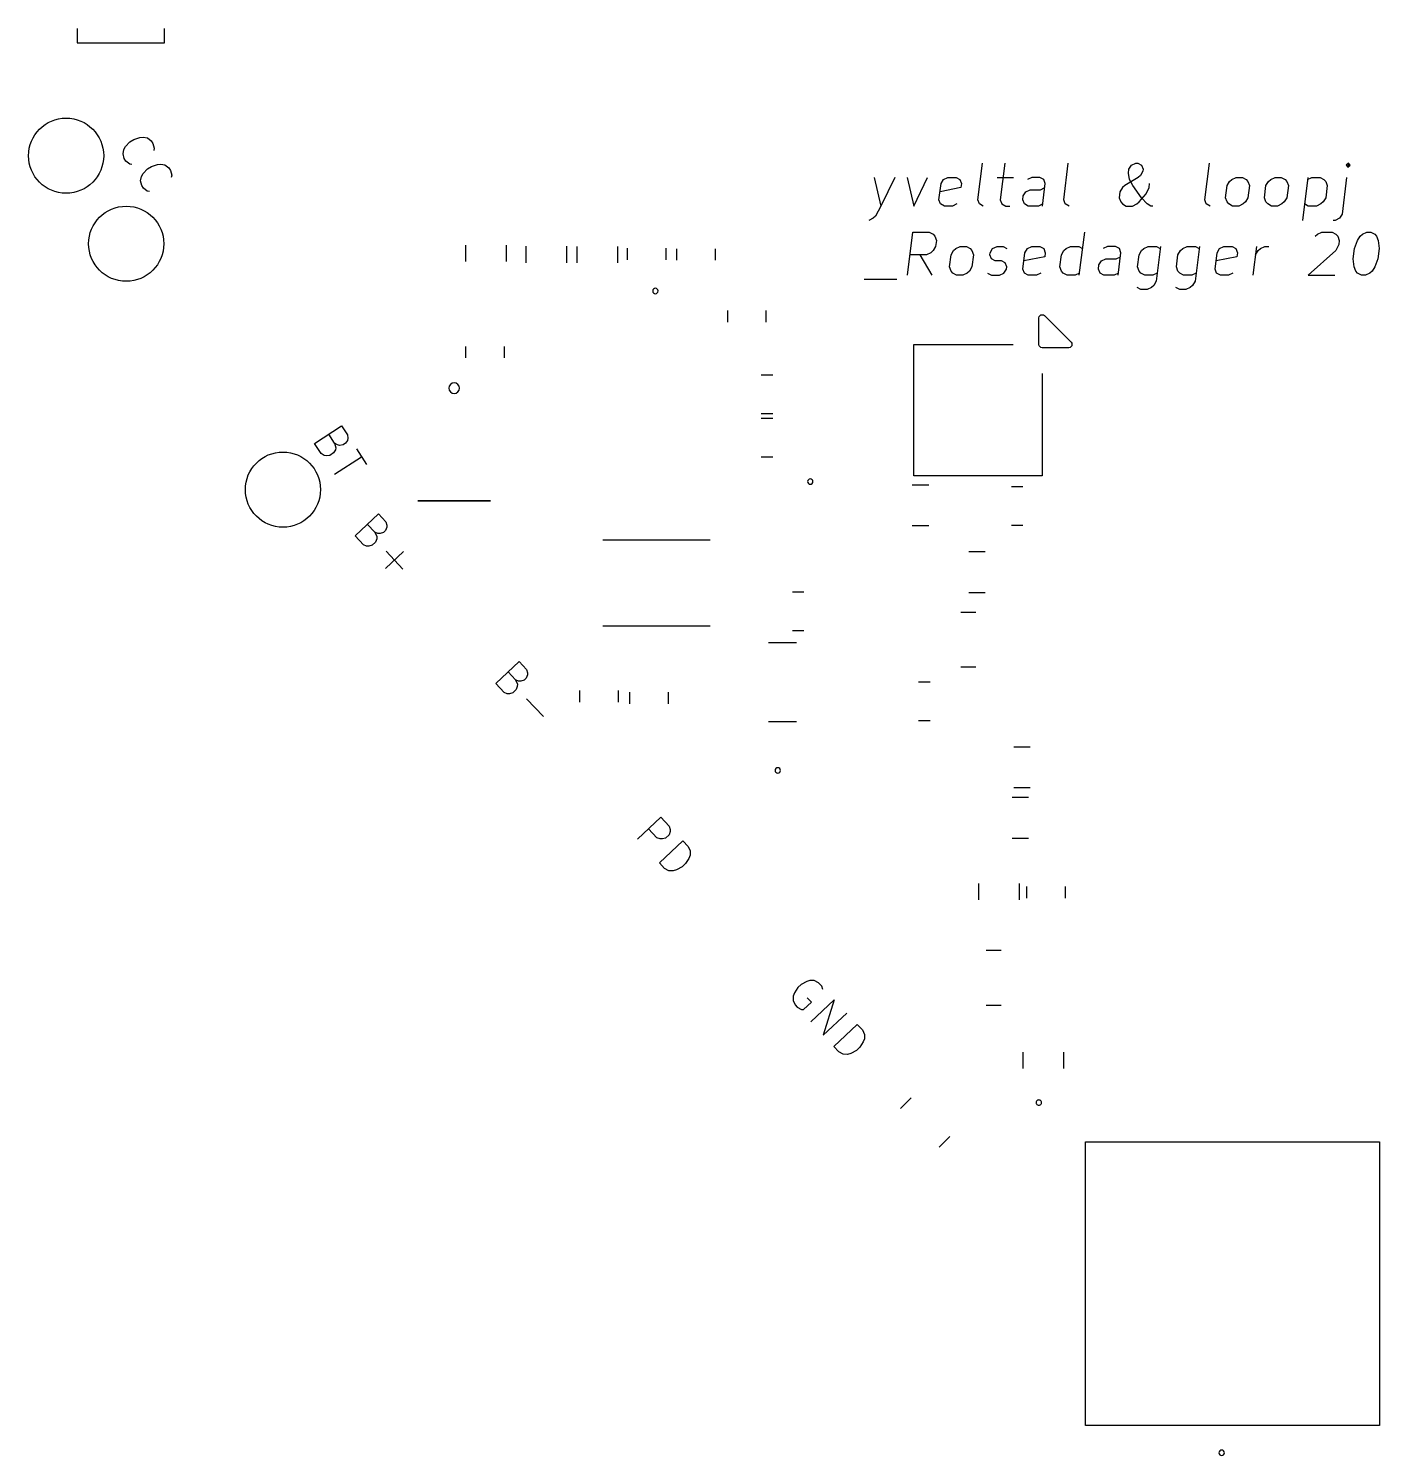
# Model space of a CAD drawing. Extents: x -25.9 to 34.6, y -5.9 to 48.1.
# Drawn here: x -19.51 to 5.66, y -5.86 to 20.72 of the extents above; entities that cross this region are included whole.
import ezdxf

# ---------------------------------------------------------------- set-up
doc = ezdxf.new("R2010")
doc.units = 0
doc.layers.add('BLACK', color=7, linetype='CONTINUOUS')

msp = doc.modelspace()

# ---------------------------------------------------------------- linework, layer by layer
at = {"layer": 'BLACK', "linetype": 'CONTINUOUS'}
for p, q in [((-18.598468, 20.719919), (-18.598468, 20.453302)), ((-16.972868, 20.453302), (-16.972868, 20.719919)), ((-18.598468, 20.453302), (-16.972868, 20.453302)), ((-17.696182, 18.520975), (-17.615895, 18.607181)), ((-17.615895, 18.607181), (-17.544009, 18.653865)), ((-17.544009, 18.653865), (-17.432599, 18.692147)), ((-17.432599, 18.692147), (-17.369114, 18.699307)), ((-17.369114, 18.699307), (-17.290068, 18.682506)), ((-17.290068, 18.682506), (-17.219423, 18.626181)), ((-17.219423, 18.626181), (-17.1883, 18.578257)), ((-17.745346, 18.386844), (-17.728545, 18.465891)), ((-17.722625, 18.299397), (-17.745346, 18.386844)), ((-17.728545, 18.465891), (-17.696182, 18.520975)), ((-17.1883, 18.578257), (-17.165579, 18.490809)), ((-17.165579, 18.490809), (-17.17398, 18.451286)), ((-17.691503, 18.251473), (-17.722625, 18.299397)), ((-17.620857, 18.195148), (-17.691503, 18.251473)), ((-17.581334, 18.186747), (-17.620857, 18.195148)), ((-17.369398, 18.017773), (-17.289111, 18.103979)), ((-17.289111, 18.103979), (-17.217225, 18.150662)), ((-17.217225, 18.150662), (-17.105816, 18.188945)), ((-17.105816, 18.188945), (-17.042331, 18.196105)), ((-17.042331, 18.196105), (-16.963285, 18.179303)), ((-16.963285, 18.179303), (-16.892639, 18.122978)), ((-16.892639, 18.122978), (-16.861517, 18.075054)), ((-16.861517, 18.075054), (-16.838796, 17.987607)), ((-1.81867, 17.528148), (-1.732956, 18.213862)), ((-1.313908, 18.213862), (-1.399622, 17.528148)), ((-0.218669, 17.528148), (-0.132955, 18.213862)), ((0.986093, 18.023386), (0.995617, 18.099577)), ((0.995617, 18.099577), (1.043236, 18.175767)), ((1.043236, 18.175767), (1.124188, 18.213862)), ((1.124188, 18.213862), (1.162283, 18.213862)), ((1.162283, 18.213862), (1.233712, 18.175767)), ((1.233712, 18.175767), (1.262283, 18.099577)), ((1.262283, 18.099577), (1.257522, 18.061481)), ((2.409903, 17.528148), (2.495617, 18.213862)), ((5.086095, 18.213862), (5.043238, 18.175767)), ((5.043238, 18.175767), (5.076571, 18.137672)), ((5.086095, 18.213862), (5.076571, 18.137672)), ((5.076571, 18.137672), (5.119428, 18.175767)), ((5.119428, 18.175767), (5.086095, 18.213862)), ((-17.418563, 17.883642), (-17.401761, 17.962688)), ((-17.395842, 17.796195), (-17.418563, 17.883642)), ((-17.401761, 17.962688), (-17.369398, 18.017773)), ((-16.838796, 17.987607), (-16.847197, 17.948084)), ((-3.747242, 17.947196), (-3.623432, 17.413862)), ((-3.36629, 17.947196), (-3.623432, 17.413862)), ((-3.137718, 17.947196), (-3.013908, 17.413862)), ((-3.013908, 17.413862), (-2.756766, 17.947196)), ((-2.54248, 17.528148), (-2.504384, 17.83291)), ((-2.504384, 17.83291), (-2.456765, 17.9091)), ((-2.456765, 17.9091), (-2.375813, 17.947196)), ((-2.375813, 17.947196), (-2.223432, 17.947196)), ((-2.223432, 17.947196), (-2.152004, 17.9091)), ((-2.152004, 17.9091), (-2.123432, 17.83291)), ((-2.123432, 17.83291), (-2.132956, 17.756719)), ((-1.461527, 17.947196), (-1.156765, 17.947196)), ((-0.813908, 17.947196), (-0.89486, 17.9091)), ((-0.661527, 17.947196), (-0.813908, 17.947196)), ((-0.590099, 17.9091), (-0.661527, 17.947196)), ((-0.613908, 17.413862), (-0.561527, 17.83291)), ((-0.561527, 17.83291), (-0.590099, 17.9091)), ((1.167045, 17.947196), (0.919426, 17.794815)), ((1.009903, 17.9091), (0.986093, 18.023386)), ((1.071807, 17.794815), (1.009903, 17.9091)), ((1.209903, 17.985291), (1.167045, 17.947196)), ((1.257522, 18.061481), (1.209903, 17.985291)), ((1.371807, 17.756719), (1.381331, 17.83291)), ((2.824189, 17.794815), (2.871808, 17.871005)), ((2.871808, 17.871005), (2.914665, 17.9091)), ((2.914665, 17.9091), (2.995617, 17.947196)), ((2.995617, 17.947196), (3.109903, 17.947196)), ((3.109903, 17.947196), (3.181331, 17.9091)), ((3.181331, 17.9091), (3.214665, 17.871005)), ((3.214665, 17.871005), (3.243236, 17.794815)), ((3.547999, 17.794815), (3.595618, 17.871005)), ((3.595618, 17.871005), (3.638475, 17.9091)), ((3.638475, 17.9091), (3.719427, 17.947196)), ((3.719427, 17.947196), (3.833713, 17.947196)), ((3.833713, 17.947196), (3.905141, 17.9091)), ((3.905141, 17.9091), (3.938475, 17.871005)), ((3.938475, 17.871005), (3.967046, 17.794815)), ((4.328951, 17.947196), (4.228951, 17.147196)), ((4.32419, 17.9091), (4.405142, 17.947196)), ((4.405142, 17.947196), (4.557523, 17.947196)), ((4.557523, 17.947196), (4.628951, 17.9091)), ((4.628951, 17.9091), (4.662285, 17.871005)), ((4.662285, 17.871005), (4.690856, 17.794815)), ((5.052761, 17.947196), (4.967047, 17.261481)), ((-17.364719, 17.748271), (-17.395842, 17.796195)), ((-17.294074, 17.691946), (-17.364719, 17.748271)), ((-17.254551, 17.683545), (-17.294074, 17.691946)), ((-2.132956, 17.756719), (-2.523432, 17.680529)), ((-0.980575, 17.528148), (-0.971051, 17.604338)), ((-0.971051, 17.604338), (-0.923432, 17.680529)), ((-0.923432, 17.680529), (-0.842479, 17.718624)), ((-0.842479, 17.718624), (-0.652003, 17.718624)), ((-0.652003, 17.718624), (-0.571051, 17.756719)), ((0.82895, 17.680529), (0.814664, 17.566243)), ((0.814664, 17.566243), (0.843236, 17.490053)), ((0.876569, 17.756719), (0.82895, 17.680529)), ((0.919426, 17.794815), (0.876569, 17.756719)), ((1.233712, 17.566243), (1.071807, 17.794815)), ((1.186093, 17.490053), (1.319426, 17.642434)), ((1.333712, 17.451957), (1.233712, 17.566243)), ((1.319426, 17.642434), (1.371807, 17.756719)), ((2.795617, 17.566243), (2.824189, 17.794815)), ((2.824189, 17.490053), (2.795617, 17.566243)), ((3.214665, 17.566243), (3.167046, 17.490053)), ((3.243236, 17.794815), (3.214665, 17.566243)), ((3.519427, 17.566243), (3.547999, 17.794815)), ((3.547999, 17.490053), (3.519427, 17.566243)), ((3.938475, 17.566243), (3.890856, 17.490053)), ((3.967046, 17.794815), (3.938475, 17.566243)), ((4.662285, 17.566243), (4.614666, 17.490053)), ((4.690856, 17.794815), (4.662285, 17.566243)), ((-3.623432, 17.413862), (-3.723432, 17.223386)), ((-2.513908, 17.451957), (-2.54248, 17.528148)), ((-2.44248, 17.413862), (-2.513908, 17.451957)), ((-2.290099, 17.413862), (-2.44248, 17.413862)), ((-2.209146, 17.451957), (-2.290099, 17.413862)), ((-1.790099, 17.451957), (-1.81867, 17.528148)), ((-1.71867, 17.413862), (-1.790099, 17.451957)), ((-1.399622, 17.528148), (-1.371051, 17.451957)), ((-1.371051, 17.451957), (-1.299622, 17.413862)), ((-1.299622, 17.413862), (-1.223432, 17.413862)), ((-0.952003, 17.451957), (-0.980575, 17.528148)), ((-0.880575, 17.413862), (-0.952003, 17.451957)), ((-0.690099, 17.413862), (-0.880575, 17.413862)), ((-0.609146, 17.451957), (-0.690099, 17.413862)), ((-0.190098, 17.451957), (-0.218669, 17.528148)), ((-0.118669, 17.413862), (-0.190098, 17.451957)), ((0.843236, 17.490053), (0.876569, 17.451957)), ((0.876569, 17.451957), (0.947998, 17.413862)), ((0.947998, 17.413862), (1.062283, 17.413862)), ((1.062283, 17.413862), (1.143236, 17.451957)), ((1.143236, 17.451957), (1.186093, 17.490053)), ((1.405141, 17.413862), (1.333712, 17.451957)), ((1.443236, 17.413862), (1.405141, 17.413862)), ((2.438474, 17.451957), (2.409903, 17.528148)), ((2.509903, 17.413862), (2.438474, 17.451957)), ((2.857522, 17.451957), (2.824189, 17.490053)), ((2.928951, 17.413862), (2.857522, 17.451957)), ((3.043236, 17.413862), (2.928951, 17.413862)), ((3.124189, 17.451957), (3.043236, 17.413862)), ((3.167046, 17.490053), (3.124189, 17.451957)), ((3.581332, 17.451957), (3.547999, 17.490053)), ((3.652761, 17.413862), (3.581332, 17.451957)), ((3.767046, 17.413862), (3.652761, 17.413862)), ((3.847999, 17.451957), (3.767046, 17.413862)), ((3.890856, 17.490053), (3.847999, 17.451957)), ((4.338475, 17.413862), (4.267047, 17.451957)), ((4.490856, 17.413862), (4.338475, 17.413862)), ((4.571809, 17.451957), (4.490856, 17.413862)), ((4.614666, 17.490053), (4.571809, 17.451957)), ((-3.76629, 17.185291), (-3.847242, 17.147196)), ((-3.723432, 17.223386), (-3.76629, 17.185291)), ((4.838476, 17.147196), (4.800381, 17.147196)), ((4.919428, 17.185291), (4.838476, 17.147196)), ((4.967047, 17.261481), (4.919428, 17.185291)), ((-3.128194, 16.125907), (-3.028194, 16.925907)), ((-3.028194, 16.925907), (-2.723432, 16.925907)), ((-2.723432, 16.925907), (-2.652004, 16.887812)), ((-2.652004, 16.887812), (-2.61867, 16.849717)), ((-2.61867, 16.849717), (-2.590099, 16.773526)), ((-2.590099, 16.773526), (-2.604385, 16.659241)), ((0.071806, 16.125907), (0.171806, 16.925907)), ((4.467046, 16.849717), (4.509903, 16.887812)), ((4.509903, 16.887812), (4.590855, 16.925907)), ((4.590855, 16.925907), (4.781331, 16.925907)), ((4.781331, 16.925907), (4.85276, 16.887812)), ((4.85276, 16.887812), (4.886093, 16.849717)), ((4.886093, 16.849717), (4.914665, 16.773526)), ((4.914665, 16.773526), (4.905141, 16.697336)), ((5.200379, 16.621145), (5.257522, 16.773526)), ((5.257522, 16.773526), (5.305141, 16.849717)), ((5.305141, 16.849717), (5.347998, 16.887812)), ((5.347998, 16.887812), (5.428951, 16.925907)), ((5.428951, 16.925907), (5.505141, 16.925907)), ((5.505141, 16.925907), (5.57657, 16.887812)), ((5.57657, 16.887812), (5.609903, 16.849717)), ((5.609903, 16.849717), (5.638475, 16.773526)), ((5.638475, 16.773526), (5.657522, 16.621145)), ((-11.365668, 16.685143), (-11.365668, 16.377861)), ((-10.605668, 16.685143), (-10.605668, 16.377861)), ((-10.235668, 16.357861), (-10.235668, 16.665143)), ((-9.475668, 16.357861), (-9.475668, 16.665143)), ((-9.285668, 16.355861), (-9.285668, 16.663143)), ((-8.525668, 16.355861), (-8.525668, 16.663143)), ((-8.345668, 16.413666), (-8.345668, 16.629338)), ((-7.625668, 16.413666), (-7.625668, 16.629338)), ((-7.435668, 16.619338), (-7.435668, 16.403666)), ((-6.715668, 16.619338), (-6.715668, 16.403666)), ((-2.775813, 16.50686), (-3.080575, 16.50686)), ((-2.671051, 16.125907), (-2.890099, 16.50686)), ((-2.694861, 16.544955), (-2.775813, 16.50686)), ((-2.652004, 16.58305), (-2.694861, 16.544955)), ((-2.604385, 16.659241), (-2.652004, 16.58305)), ((-2.347242, 16.278288), (-2.31867, 16.50686)), ((-2.31867, 16.50686), (-2.271051, 16.58305)), ((-2.271051, 16.58305), (-2.228194, 16.621145)), ((-2.228194, 16.621145), (-2.147242, 16.659241)), ((-2.147242, 16.659241), (-2.032956, 16.659241)), ((-2.032956, 16.659241), (-1.961528, 16.621145)), ((-1.961528, 16.621145), (-1.928194, 16.58305)), ((-1.928194, 16.58305), (-1.899623, 16.50686)), ((-1.899623, 16.50686), (-1.928194, 16.278288)), ((-1.59486, 16.50686), (-1.590098, 16.544955)), ((-1.566289, 16.430669), (-1.59486, 16.50686)), ((-1.590098, 16.544955), (-1.542479, 16.621145)), ((-1.542479, 16.621145), (-1.461527, 16.659241)), ((-1.461527, 16.659241), (-1.347241, 16.659241)), ((-1.347241, 16.659241), (-1.275813, 16.621145)), ((-0.980575, 16.240193), (-0.942479, 16.544955)), ((-0.942479, 16.544955), (-0.89486, 16.621145)), ((-0.89486, 16.621145), (-0.813908, 16.659241)), ((-0.813908, 16.659241), (-0.661527, 16.659241)), ((-0.661527, 16.659241), (-0.590099, 16.621145)), ((-0.590099, 16.621145), (-0.561527, 16.544955)), ((-0.561527, 16.544955), (-0.571051, 16.468764)), ((-0.290099, 16.278288), (-0.261527, 16.50686)), ((-0.261527, 16.50686), (-0.213908, 16.58305)), ((-0.213908, 16.58305), (-0.171051, 16.621145)), ((-0.171051, 16.621145), (-0.090099, 16.659241)), ((-0.090099, 16.659241), (0.062282, 16.659241)), ((0.062282, 16.659241), (0.133711, 16.621145)), ((0.595616, 16.659241), (0.514664, 16.621145)), ((0.747997, 16.659241), (0.595616, 16.659241)), ((0.819425, 16.621145), (0.747997, 16.659241)), ((0.795616, 16.125907), (0.847997, 16.544955)), ((0.847997, 16.544955), (0.819425, 16.621145)), ((1.157521, 16.278288), (1.186093, 16.50686)), ((1.186093, 16.50686), (1.233712, 16.58305)), ((1.233712, 16.58305), (1.276569, 16.621145)), ((1.276569, 16.621145), (1.357521, 16.659241)), ((1.357521, 16.659241), (1.509902, 16.659241)), ((1.586093, 16.659241), (1.50514, 16.011622)), ((1.509902, 16.659241), (1.581331, 16.621145)), ((1.881331, 16.278288), (1.909903, 16.50686)), ((1.909903, 16.50686), (1.957522, 16.58305)), ((1.957522, 16.58305), (2.000379, 16.621145)), ((2.000379, 16.621145), (2.081331, 16.659241)), ((2.081331, 16.659241), (2.233712, 16.659241)), ((2.309903, 16.659241), (2.22895, 16.011622)), ((2.233712, 16.659241), (2.305141, 16.621145)), ((2.600379, 16.240193), (2.638475, 16.544955)), ((2.638475, 16.544955), (2.686094, 16.621145)), ((2.686094, 16.621145), (2.767046, 16.659241)), ((2.767046, 16.659241), (2.919427, 16.659241)), ((2.919427, 16.659241), (2.990855, 16.621145)), ((2.990855, 16.621145), (3.019427, 16.544955)), ((3.019427, 16.544955), (3.009903, 16.468764)), ((3.309903, 16.125907), (3.376569, 16.659241)), ((3.357522, 16.50686), (3.405141, 16.58305)), ((3.405141, 16.58305), (3.447998, 16.621145)), ((3.447998, 16.621145), (3.52895, 16.659241)), ((3.52895, 16.659241), (3.605141, 16.659241)), ((4.85276, 16.58305), (4.338474, 16.125907)), ((4.905141, 16.697336), (4.85276, 16.58305)), ((5.17657, 16.430669), (5.200379, 16.621145)), ((5.657522, 16.621145), (5.633713, 16.430669)), ((-2.31867, 16.202098), (-2.347242, 16.278288)), ((-1.928194, 16.278288), (-1.975813, 16.202098)), ((-1.49486, 16.392574), (-1.566289, 16.430669)), ((-1.380575, 16.392574), (-1.49486, 16.392574)), ((-1.309146, 16.354479), (-1.380575, 16.392574)), ((-1.332956, 16.164002), (-1.285337, 16.240193)), ((-1.280575, 16.278288), (-1.309146, 16.354479)), ((-1.285337, 16.240193), (-1.280575, 16.278288)), ((-0.952003, 16.164002), (-0.980575, 16.240193)), ((-0.571051, 16.468764), (-0.961527, 16.392574)), ((-0.261527, 16.202098), (-0.290099, 16.278288)), ((0.428949, 16.240193), (0.438473, 16.316383)), ((0.457521, 16.164002), (0.428949, 16.240193)), ((0.438473, 16.316383), (0.486092, 16.392574)), ((0.486092, 16.392574), (0.567045, 16.430669)), ((0.567045, 16.430669), (0.757521, 16.430669)), ((0.757521, 16.430669), (0.838473, 16.468764)), ((1.186093, 16.202098), (1.157521, 16.278288)), ((1.909903, 16.202098), (1.881331, 16.278288)), ((2.628951, 16.164002), (2.600379, 16.240193)), ((3.009903, 16.468764), (2.619427, 16.392574)), ((5.195617, 16.278288), (5.17657, 16.430669)), ((5.224189, 16.202098), (5.195617, 16.278288)), ((5.57657, 16.278288), (5.528951, 16.202098)), ((5.633713, 16.430669), (5.57657, 16.278288)), ((-3.937718, 16.049717), (-3.328194, 16.049717)), ((-2.285337, 16.164002), (-2.31867, 16.202098)), ((-2.213908, 16.125907), (-2.285337, 16.164002)), ((-2.099623, 16.125907), (-2.213908, 16.125907)), ((-2.01867, 16.164002), (-2.099623, 16.125907)), ((-1.975813, 16.202098), (-2.01867, 16.164002)), ((-1.637718, 16.164002), (-1.566289, 16.125907)), ((-1.566289, 16.125907), (-1.413908, 16.125907)), ((-1.413908, 16.125907), (-1.332956, 16.164002)), ((-0.880575, 16.125907), (-0.952003, 16.164002)), ((-0.728194, 16.125907), (-0.880575, 16.125907)), ((-0.647241, 16.164002), (-0.728194, 16.125907)), ((-0.228194, 16.164002), (-0.261527, 16.202098)), ((-0.156765, 16.125907), (-0.228194, 16.164002)), ((-0.004385, 16.125907), (-0.156765, 16.125907)), ((0.076568, 16.164002), (-0.004385, 16.125907)), ((0.528949, 16.125907), (0.457521, 16.164002)), ((0.719425, 16.125907), (0.528949, 16.125907)), ((0.800378, 16.164002), (0.719425, 16.125907)), ((1.219426, 16.164002), (1.186093, 16.202098)), ((1.290855, 16.125907), (1.219426, 16.164002)), ((1.443235, 16.125907), (1.290855, 16.125907)), ((1.524188, 16.164002), (1.443235, 16.125907)), ((1.50514, 16.011622), (1.457521, 15.935431)), ((1.943236, 16.164002), (1.909903, 16.202098)), ((2.014665, 16.125907), (1.943236, 16.164002)), ((2.167045, 16.125907), (2.014665, 16.125907)), ((2.247998, 16.164002), (2.167045, 16.125907)), ((2.22895, 16.011622), (2.181331, 15.935431)), ((2.700379, 16.125907), (2.628951, 16.164002)), ((2.85276, 16.125907), (2.700379, 16.125907)), ((2.933713, 16.164002), (2.85276, 16.125907)), ((4.338474, 16.125907), (4.833712, 16.125907)), ((5.257522, 16.164002), (5.224189, 16.202098)), ((5.328951, 16.125907), (5.257522, 16.164002)), ((5.405141, 16.125907), (5.328951, 16.125907)), ((5.486094, 16.164002), (5.405141, 16.125907)), ((5.528951, 16.202098), (5.486094, 16.164002)), ((1.219426, 15.859241), (1.147997, 15.897336)), ((1.333712, 15.859241), (1.219426, 15.859241)), ((1.414664, 15.897336), (1.333712, 15.859241)), ((1.457521, 15.935431), (1.414664, 15.897336)), ((1.943236, 15.859241), (1.871807, 15.897336)), ((2.057522, 15.859241), (1.943236, 15.859241)), ((2.138474, 15.897336), (2.057522, 15.859241)), ((2.181331, 15.935431), (2.138474, 15.897336)), ((-6.485668, 15.469338), (-6.485668, 15.253666)), ((-5.765668, 15.469338), (-5.765668, 15.253666)), ((-0.680668, 15.334002), (-0.676101, 15.356963)), ((-0.680668, 14.834002), (-0.680668, 15.334002)), ((-0.676101, 15.356963), (-0.643629, 15.389435)), ((-0.643629, 15.389435), (-0.597707, 15.389435)), ((-0.597707, 15.389435), (-0.578242, 15.376428)), ((-0.578242, 15.376428), (-0.078241, 14.876428)), ((-11.355668, 14.583666), (-11.355668, 14.799338)), ((-10.635668, 14.583666), (-10.635668, 14.799338)), ((-3.010668, 14.834002), (-1.163168, 14.834002)), ((-3.010668, 12.389002), (-3.010668, 14.834002)), ((-0.676101, 14.811041), (-0.680668, 14.834002)), ((-0.643629, 14.778569), (-0.676101, 14.811041)), ((-0.620668, 14.774002), (-0.643629, 14.778569)), ((-0.120668, 14.774002), (-0.620668, 14.774002)), ((-0.097707, 14.778569), (-0.120668, 14.774002)), ((-0.065235, 14.811041), (-0.097707, 14.778569)), ((-0.078241, 14.876428), (-0.065235, 14.856963)), ((-0.065235, 14.856963), (-0.065235, 14.811041)), ((-5.853504, 14.271502), (-5.637832, 14.271502)), ((-0.620668, 14.291502), (-0.620668, 12.389002)), ((-14.175992, 12.993169), (-13.672789, 13.319953)), ((-13.672789, 13.319953), (-13.563862, 13.152219)), ((-5.853504, 13.551502), (-5.637832, 13.551502)), ((-5.853504, 13.461502), (-5.637832, 13.461502)), ((-13.803482, 12.996607), (-13.91241, 13.164342)), ((-13.565102, 13.04921), (-13.597465, 12.994126)), ((-13.556701, 13.088733), (-13.565102, 13.04921)), ((-13.563862, 13.152219), (-13.556701, 13.088733)), ((-14.051503, 12.801473), (-14.175992, 12.993169)), ((-13.996419, 12.76911), (-14.051503, 12.801473)), ((-13.956895, 12.760709), (-13.996419, 12.76911)), ((-13.89341, 12.76787), (-13.956895, 12.760709)), ((-13.821524, 12.814553), (-13.89341, 12.76787)), ((-13.789161, 12.869637), (-13.821524, 12.814553)), ((-13.803482, 12.996607), (-13.78076, 12.90916)), ((-13.748398, 12.964245), (-13.803482, 12.996607)), ((-13.78076, 12.90916), (-13.789161, 12.869637)), ((-13.708874, 12.955844), (-13.748398, 12.964245)), ((-13.645389, 12.963004), (-13.708874, 12.955844)), ((-13.597465, 12.994126), (-13.645389, 12.963004)), ((-13.392689, 12.888636), (-13.205956, 12.601092)), ((-13.802525, 12.418081), (-13.299323, 12.744864)), ((-5.853504, 12.741502), (-5.637832, 12.741502)), ((-0.620668, 12.389002), (-3.010668, 12.389002)), ((-3.039309, 12.221502), (-2.732027, 12.221502)), ((-1.193504, 12.191502), (-0.977832, 12.191502)), ((-12.250668, 11.921502), (-10.900668, 11.921502)), ((-10.900668, 11.921502), (-12.250668, 11.921502)), ((-13.421531, 11.270248), (-12.982719, 11.679447)), ((-13.055277, 11.33832), (-13.191677, 11.484591)), ((-12.982719, 11.679447), (-12.846319, 11.533177)), ((-12.829654, 11.431518), (-12.85196, 11.371651)), ((-12.846319, 11.533177), (-12.828244, 11.471899)), ((-12.828244, 11.471899), (-12.829654, 11.431518)), ((-3.039309, 11.461502), (-2.732027, 11.461502)), ((-1.193504, 11.471502), (-0.977832, 11.471502)), ((-13.265646, 11.103082), (-13.421531, 11.270248)), ((-13.055277, 11.33832), (-13.017716, 11.256147)), ((-12.99541, 11.316014), (-13.055277, 11.33832)), ((-13.019126, 11.215765), (-13.041432, 11.155898)), ((-13.017716, 11.256147), (-13.019126, 11.215765)), ((-12.955029, 11.314604), (-12.99541, 11.316014)), ((-12.893751, 11.332679), (-12.955029, 11.314604)), ((-12.85196, 11.371651), (-12.893751, 11.332679)), ((-6.805668, 11.191502), (-8.805668, 11.191502)), ((-13.205779, 11.080776), (-13.265646, 11.103082)), ((-13.165397, 11.079366), (-13.205779, 11.080776)), ((-13.10412, 11.097441), (-13.165397, 11.079366)), ((-13.041432, 11.155898), (-13.10412, 11.097441)), ((-12.856447, 10.664269), (-12.522114, 10.97604)), ((-12.845165, 10.987321), (-12.533395, 10.652988)), ((-1.682027, 10.971502), (-1.989309, 10.971502)), ((-5.057832, 10.221502), (-5.273504, 10.221502)), ((-1.682027, 10.211502), (-1.989309, 10.211502)), ((-2.136248, 9.851502), (-1.855088, 9.851502)), ((-8.805668, 9.591502), (-6.805668, 9.591502)), ((-5.057832, 9.501502), (-5.273504, 9.501502)), ((-5.194416, 9.276502), (-5.71692, 9.276502)), ((-10.801531, 8.520248), (-10.362719, 8.929447)), ((-10.362719, 8.929447), (-10.226319, 8.783177)), ((-10.226319, 8.783177), (-10.208244, 8.721899)), ((-2.136248, 8.831502), (-1.855088, 8.831502)), ((-10.645646, 8.353082), (-10.801531, 8.520248)), ((-10.435277, 8.58832), (-10.571677, 8.734591)), ((-10.435277, 8.58832), (-10.397716, 8.506147)), ((-10.37541, 8.566014), (-10.435277, 8.58832)), ((-10.397716, 8.506147), (-10.399126, 8.465765)), ((-10.335029, 8.564604), (-10.37541, 8.566014)), ((-10.273751, 8.582679), (-10.335029, 8.564604)), ((-10.23196, 8.621651), (-10.273751, 8.582679)), ((-10.209654, 8.681518), (-10.23196, 8.621651)), ((-10.208244, 8.721899), (-10.209654, 8.681518)), ((-2.923504, 8.551502), (-2.707832, 8.551502)), ((-10.585779, 8.330776), (-10.645646, 8.353082)), ((-10.545397, 8.329366), (-10.585779, 8.330776)), ((-10.48412, 8.347441), (-10.545397, 8.329366)), ((-10.421432, 8.405898), (-10.48412, 8.347441)), ((-10.399126, 8.465765), (-10.421432, 8.405898)), ((-9.235668, 8.173666), (-9.235668, 8.389338)), ((-8.515668, 8.173666), (-8.515668, 8.389338)), ((-8.305668, 8.359338), (-8.305668, 8.143666)), ((-7.585668, 8.359338), (-7.585668, 8.143666)), ((-10.225165, 8.237321), (-9.913395, 7.902988)), ((-5.194416, 7.806502), (-5.71692, 7.806502)), ((-2.923504, 7.831502), (-2.707832, 7.831502)), ((-1.149309, 7.341502), (-0.842027, 7.341502)), ((-1.179309, 6.401502), (-0.872027, 6.401502)), ((-1.149309, 6.581502), (-0.842027, 6.581502)), ((-8.161531, 5.620248), (-7.722719, 6.029447)), ((-7.722719, 6.029447), (-7.566833, 5.862281)), ((-7.566833, 5.862281), (-7.548758, 5.801003)), ((-7.796687, 5.647938), (-7.952573, 5.815105)), ((-7.73682, 5.625632), (-7.796687, 5.647938)), ((-7.752332, 5.181436), (-7.31352, 5.590635)), ((-7.696439, 5.624222), (-7.73682, 5.625632)), ((-7.635162, 5.642298), (-7.696439, 5.624222)), ((-7.572474, 5.700755), (-7.635162, 5.642298)), ((-7.550168, 5.760622), (-7.572474, 5.700755)), ((-7.548758, 5.801003), (-7.550168, 5.760622)), ((-7.31352, 5.590635), (-7.216091, 5.486156)), ((-1.179309, 5.641502), (-0.872027, 5.641502)), ((-7.216091, 5.486156), (-7.17853, 5.403983)), ((-7.181351, 5.32322), (-7.203657, 5.263353)), ((-7.17853, 5.403983), (-7.181351, 5.32322)), ((-7.654904, 5.076957), (-7.752332, 5.181436)), ((-7.575551, 5.033755), (-7.654904, 5.076957)), ((-7.330442, 5.106057), (-7.433511, 5.04901)), ((-7.267754, 5.164514), (-7.330442, 5.106057)), ((-7.203657, 5.263353), (-7.267754, 5.164514)), ((-7.494788, 5.030935), (-7.575551, 5.033755)), ((-7.433511, 5.04901), (-7.494788, 5.030935)), ((-1.805668, 4.795143), (-1.805668, 4.487861)), ((-1.045668, 4.795143), (-1.045668, 4.487861)), ((-0.905668, 4.523666), (-0.905668, 4.739338)), ((-0.185668, 4.523666), (-0.185668, 4.739338)), ((-1.666248, 3.551502), (-1.385088, 3.551502)), ((-5.007198, 2.972019), (-5.110267, 2.914972)), ((-4.945921, 2.990094), (-5.007198, 2.972019)), ((-4.865158, 2.987274), (-4.945921, 2.990094)), ((-4.785805, 2.944072), (-4.865158, 2.987274)), ((-4.727348, 2.881385), (-4.785805, 2.944072)), ((-5.259358, 2.697809), (-5.262178, 2.617046)), ((-5.237052, 2.757677), (-5.259358, 2.697809)), ((-5.172954, 2.856515), (-5.237052, 2.757677)), ((-5.110267, 2.914972), (-5.172954, 2.856515)), ((-4.919641, 2.584869), (-4.997583, 2.668453)), ((-4.709272, 2.820108), (-4.727348, 2.881385)), ((-5.262178, 2.617046), (-5.224617, 2.534873)), ((-5.224617, 2.534873), (-5.185646, 2.493082)), ((-5.185646, 2.493082), (-5.106293, 2.44988)), ((-5.106293, 2.44988), (-5.065911, 2.44847)), ((-5.065911, 2.44847), (-4.919641, 2.584869)), ((-4.932332, 2.221436), (-4.49352, 2.630635)), ((-4.49352, 2.630635), (-4.698504, 1.970686)), ((-1.666248, 2.531502), (-1.385088, 2.531502)), ((-4.698504, 1.970686), (-4.259692, 2.379885)), ((-4.503648, 1.761728), (-4.064835, 2.170927)), ((-4.064835, 2.170927), (-3.967407, 2.066448)), ((-3.967407, 2.066448), (-3.929846, 1.984275)), ((-3.932666, 1.903512), (-3.954972, 1.843645)), ((-3.929846, 1.984275), (-3.932666, 1.903512)), ((-4.406219, 1.657249), (-4.503648, 1.761728)), ((-4.326866, 1.614047), (-4.406219, 1.657249)), ((-4.246103, 1.611227), (-4.326866, 1.614047)), ((-4.184826, 1.629303), (-4.246103, 1.611227)), ((-4.081757, 1.686349), (-4.184826, 1.629303)), ((-4.01907, 1.744806), (-4.081757, 1.686349)), ((-3.954972, 1.843645), (-4.01907, 1.744806)), ((-0.975668, 1.347861), (-0.975668, 1.655143)), ((-0.215668, 1.347861), (-0.215668, 1.655143)), ((-3.261814, 0.604853), (-3.063003, 0.803664)), ((-2.540565, -0.116396), (-2.341754, 0.082415)), ((0.184332, -0.018498), (5.664332, -0.018498)), ((0.184332, -5.298498), (0.184332, -0.018498)), ((5.664332, -0.018498), (5.664332, -5.298498)), ((5.664332, -5.298498), (0.184332, -5.298498))]:
    msp.add_line(p, q, dxfattribs=at)
at = {"layer": 'BLACK'}
for centre in [(-18.805668, 18.351502), (-17.685668, 16.711502), (-14.765668, 12.131502)]:
    msp.add_circle(centre, 0.7, dxfattribs=at)
for centre, radius, start, end in [((-7.825668, 15.831502), 0.05, -270, -90), ((-7.825668, 15.831502), 0.05, -90, 90), ((-11.575668, 14.021502), 0.1, 0, 180), ((-11.575668, 14.021502), 0.1, -180, 0), ((-4.940668, 12.281502), 0.05, -270, -90), ((-4.940668, 12.281502), 0.05, -90, 90), ((-5.545668, 6.901502), 0.05, 0, 180), ((-5.545668, 6.901502), 0.05, -180, 0), ((-0.681075, 0.713204), 0.05, -315.0016206, -134.9983794), ((-0.681073, 0.713202), 0.05, -135.0016206, 45.0016206), ((2.724332, -5.808498), 0.05, -270, -90), ((2.724332, -5.808498), 0.05, -90, 90)]:
    msp.add_arc(centre, radius, start, end, dxfattribs=at)

doc.saveas('drawing.dxf')
